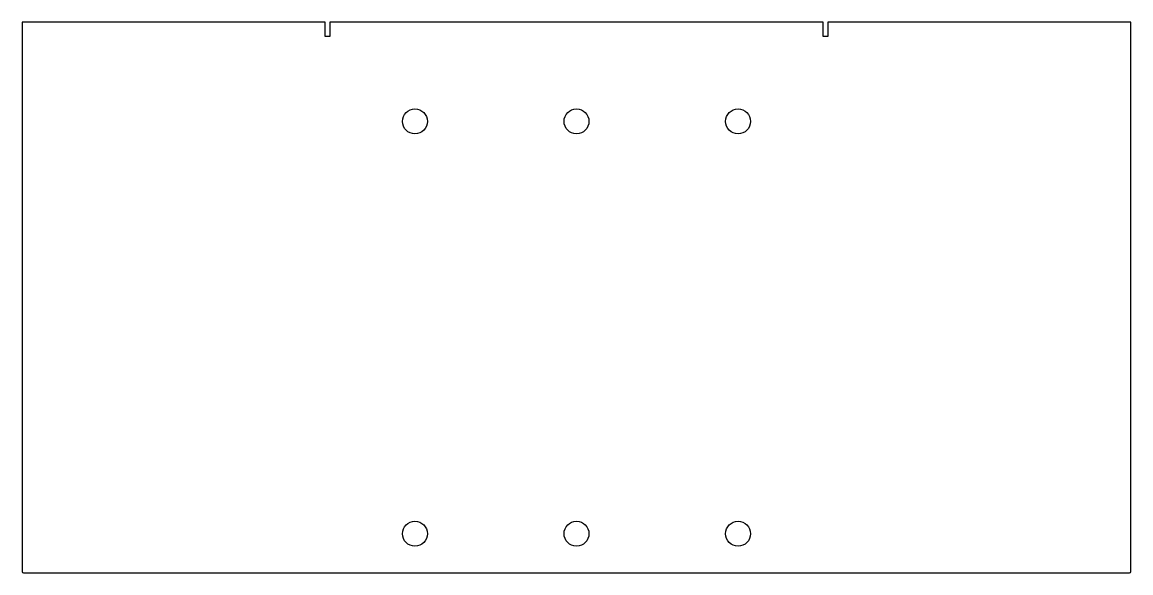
# Model space of a CAD drawing. Header units: inches. Extents: x -161 to 0, y 0 to 80.
import ezdxf

# ---------------------------------------------------------------- set-up
doc = ezdxf.new("R2010")
doc.units = ezdxf.units.IN
doc.header["$MEASUREMENT"] = 0

msp = doc.modelspace()

# ---------------------------------------------------------------- linework, layer by layer
at = {"color": 7, "linetype": 'Continuous', "lineweight": 25}
for p, q in [((-161.251, 80.1255), (-161.251, 0.1875)), ((-117.1885, 80.1255), (-161.251, 80.1255)), ((-117.1885, 78.0625), (-117.1885, 80.1255)), ((-116.5005, 80.1255), (-116.5005, 78.0625)), ((-44.7505, 80.1255), (-116.5005, 80.1255)), ((-44.7505, 78.0625), (-44.7505, 80.1255)), ((-44.0625, 80.1255), (-44.0625, 78.0625)), ((0, 80.1255), (-44.0625, 80.1255)), ((0, 0.1875), (0, 80.1255)), ((-116.5005, 78.0625), (-117.1885, 78.0625)), ((-44.0625, 78.0625), (-44.7505, 78.0625)), ((-161.0635, 0), (-0.1875, 0))]:
    msp.add_line(p, q, dxfattribs=at)
for centre in [(-104.1255, 65.6875), (-80.6255, 65.6875), (-57.1255, 65.6875), (-104.1255, 5.6875), (-80.6255, 5.6875), (-57.1255, 5.6875)]:
    msp.add_circle(centre, 1.8125, dxfattribs=at)
for centre, start, end in [((-161.0635, 0.1875), 180, 270), ((-0.1875, 0.1875), 270, 360)]:
    msp.add_arc(centre, 0.1875, start, end, dxfattribs=at)

doc.saveas('drawing.dxf')
